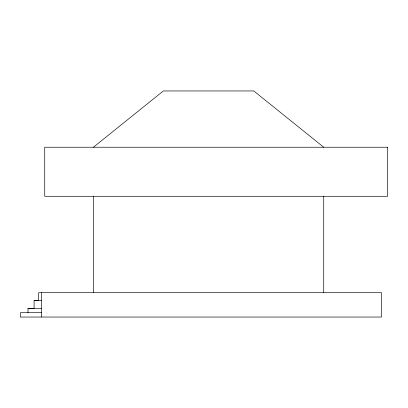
<?xml version="1.0" encoding="UTF-8"?>
<svg xmlns="http://www.w3.org/2000/svg" width="408" height="408" viewBox="0 0 408 408"><rect width="100%" height="100%" fill="white"/><g stroke="black" fill="none" stroke-linecap="round" stroke-linejoin="round"><path stroke-width="0.61" d="M93.396 147.232L163.353 90.959L253.771 90.959L323.728 147.232M41.693 300.655L34.088 300.655L34.088 308.433L28.004 308.433M34.088 300.716L38.648 300.716L38.648 292.704L381.516 292.704L381.516 317.041L20.4 317.041L20.4 312.701L41.693 312.701M41.693 308.371L28.004 308.371L28.004 312.757M323.728 196.284L323.728 292.704M93.396 196.284L93.396 292.704M41.693 292.704L41.693 317.041M387.6 147.232L44.732 147.232L44.732 196.284L387.6 196.284L387.6 147.232"/></g></svg>
